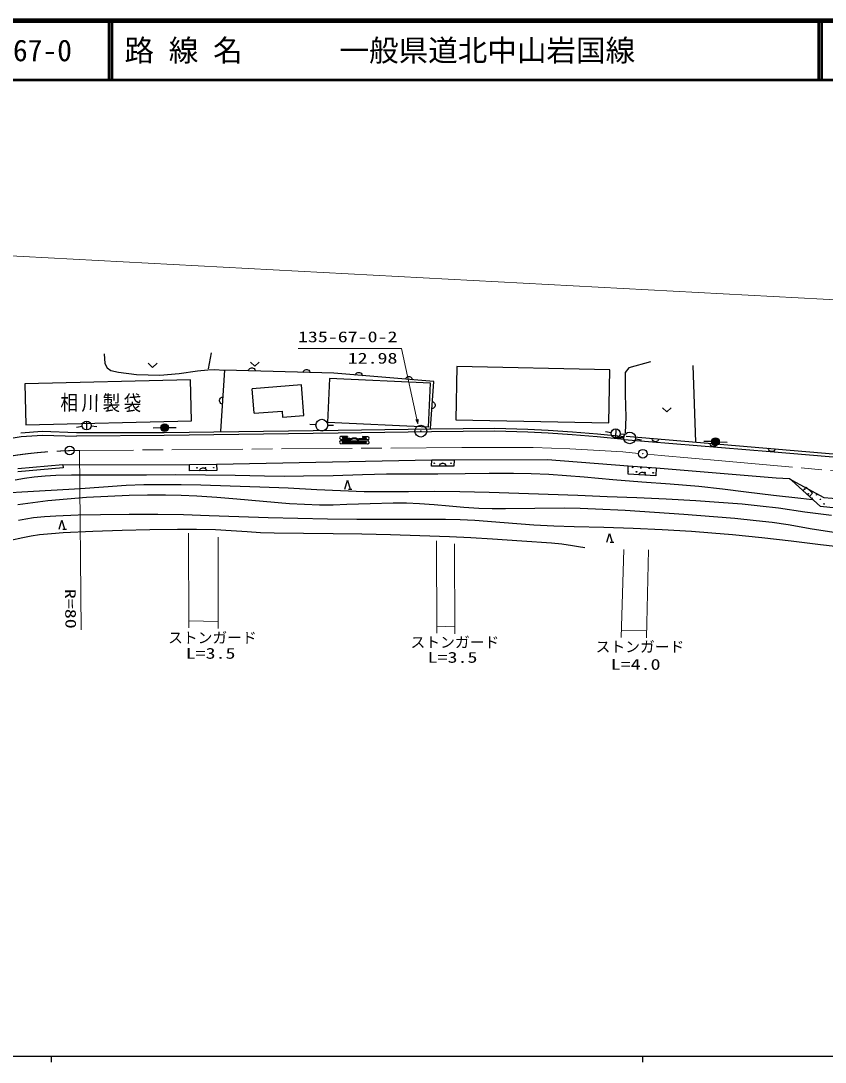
# Model space of a CAD drawing. Units: millimetres, scale not verified. Extents: x 40000 to 680000, y 20000 to 380000.
# Drawn here: x 162851 to 298873, y 204000 to 380000 of the extents above; entities that cross this region are included whole.
import ezdxf
from ezdxf.enums import TextEntityAlignment as Align

# ---------------------------------------------------------------- set-up
doc = ezdxf.new("R2010")
doc.units = ezdxf.units.MM
doc.header["$LTSCALE"] = 1000
doc.linetypes.add('CHAIN', pattern=[18.5, 12, -1.5, 3.5, -1.5])
for name, color, linetype, lineweight in [('M-BGD', 7, 'Continuous', 25), ('M-BGD-HTXT', 7, 'Continuous', 13), ('M-BMK', 2, 'CHAIN', 13), ('M-STR-STRC', 7, 'Continuous', 25), ('M-TTL', 2, 'Continuous', 140), ('M-TTL-BAND', 7, 'Continuous', 25), ('M-TTL-LINE', 7, 'Continuous', 50)]:
    doc.layers.add(name, color=color, linetype=linetype, lineweight=lineweight)
doc.layers.add('M-BMK-SRVR', color=7, linetype='Continuous')
doc.layers.add('M-TTL-TXT', color=7, linetype='Continuous')
doc.styles.add('ＭＳ ゴシック', font='')
doc.styles.get('ＭＳ ゴシック').set_extended_font_data('MS Gothic')

# ---------------------------------------------------------------- blocks, each defined once
blk = doc.blocks.new('BUHIN1')
at = {"color": 3, "linetype": 'Continuous', "lineweight": 25}
for radius in [995, 30]:
    blk.add_circle((0, 0), radius, dxfattribs=at)
blk = doc.blocks.new('BUHIN7')
at = {"color": 7, "linetype": 'Continuous', "lineweight": 25}
blk.add_circle((0, 0), 995, dxfattribs=at)
blk = doc.blocks.new('BUHIN40')
at = {"color": 7, "linetype": 'Continuous', "lineweight": 25}
blk.add_line((-751, 117), (-956, -447), dxfattribs=at)
blk.add_lwpolyline([(-545, 685), (705, -256), (-858, -175)], dxfattribs=at)
blk = doc.blocks.new('BUHIN45')
at = {"color": 3, "linetype": 'Continuous', "lineweight": 25}
for radius in [746, 22.5]:
    blk.add_circle((0, 0), radius, dxfattribs=at)
blk = doc.blocks.new('BUHIN49')
at = {"color": 7, "linetype": 'Continuous', "lineweight": 25}
blk.add_lwpolyline([(221, 558), (332, 462), (414, 352), (495, 197), (513, 48), (500, -98), (431, -271), (340, -387), (225, -483), (59, -543), (-77, -567), (-221, -558)], dxfattribs=at)
blk = doc.blocks.new('BUHIN50')
at = {"color": 7, "linetype": 'Continuous', "lineweight": 25}
blk.add_lwpolyline([(251, 545), (356, 444), (432, 329), (505, 171), (515, 21), (494, -125), (416, -294), (319, -404), (199, -494), (30, -545), (-107, -562), (-251, -545)], dxfattribs=at)
blk = doc.blocks.new('BUHIN54')
at = {"color": 7, "linetype": 'Continuous', "lineweight": 25}
blk.add_lwpolyline([(-252, -545), (-357, -443), (-433, -329), (-505, -170), (-515, -20), (-494, 126), (-416, 295), (-319, 405), (-198, 495), (-29, 545), (107, 562), (252, 545)], dxfattribs=at)
blk = doc.blocks.new('BUHIN55')
at = {"color": 7, "linetype": 'Continuous', "lineweight": 25}
blk.add_line((700, -260), (-700, 260), dxfattribs=at)
blk.add_circle((0, 0), 746, dxfattribs=at)
blk = doc.blocks.new('BUHIN56')
at = {"color": 7, "linetype": 'Continuous', "lineweight": 25}
blk.add_lwpolyline([(595, 579), (-330, 123), (73, -827)], dxfattribs=at)
blk = doc.blocks.new('BUHIN58')
at = {"color": 7, "linetype": 'Continuous', "lineweight": 25}
for radius in [647, 572, 497, 419, 344, 254, 176, 101, 19.5]:
    blk.add_circle((0, 0), radius, dxfattribs=at)

msp = doc.modelspace()

# ---------------------------------------------------------------- linework, layer by layer
at = {"layer": 'M-BGD'}
for p, q in [((195022, 323894), (194548, 321197)), ((176955, 323696), (177057, 322064)), ((269339, 322370), (265687, 321350)), ((177057, 322064), (177431, 321341)), ((177431, 321341), (178073, 320919)), ((178073, 320919), (179360, 320606)), ((179360, 320606), (182428, 320205)), ((186333, 320138), (189634, 320379)), ((189634, 320379), (192747, 320850)), ((192747, 320850), (194455, 320989)), ((194455, 320989), (195669, 321056)), ((195669, 321056), (197185, 320969)), ((197292, 320971), (196617, 310655)), ((215785, 320425), (197292, 320971)), ((232703, 319022), (215785, 320425)), ((236597, 321551), (236415, 312555)), ((262475, 321028), (236597, 321551)), ((262293, 312032), (262475, 321028)), ((265073, 320578), (265046, 316866)), ((265687, 321350), (265073, 320578)), ((276496, 321740), (276934, 308777)), ((191542, 319344), (163533, 318648)), ((163533, 318648), (163705, 311703)), ((182428, 320205), (186333, 320138)), ((191715, 312399), (191542, 319344)), ((215046, 319540), (214696, 312104)), ((232142, 318735), (215046, 319540)), ((231792, 311299), (232142, 318735)), ((232108, 311073), (232703, 319022)), ((210315, 318453), (201967, 317775)), ((202301, 313662), (201967, 317775)), ((210734, 313286), (210315, 318453)), ((265046, 316866), (265153, 313017)), ((202301, 313662), (207038, 314046)), ((207038, 314046), (207124, 312992)), ((207124, 312992), (210734, 313286)), ((163705, 311703), (191715, 312399)), ((174726, 311525), (175722, 311431)), ((212751, 311727), (211753, 311795)), ((231792, 311299), (214696, 312104)), ((214748, 311654), (215747, 311651)), ((236415, 312555), (262293, 312032)), ((265153, 313017), (265032, 310351)), ((156349, 308666), (162918, 309774)), ((162879, 310392), (166483, 310620)), ((162918, 309774), (166493, 309999)), ((166483, 310620), (172282, 310437)), ((166493, 309999), (172263, 309818)), ((173242, 311457), (172259, 311273)), ((187075, 309939), (172263, 309818)), ((172282, 310437), (187070, 310439)), ((186529, 311207), (185229, 311182)), ((187070, 310439), (216494, 310817)), ((216501, 310317), (187075, 309939)), ((187828, 311244), (189127, 311291)), ((216494, 310817), (232312, 311050)), ((232318, 310550), (216501, 310317)), ((232312, 311050), (243007, 311146)), ((243003, 310646), (232318, 310550)), ((248568, 310501), (243003, 310646)), ((243007, 311146), (248589, 311000)), ((252023, 310301), (248568, 310501)), ((248589, 311000), (252054, 310800)), ((256106, 310027), (252023, 310301)), ((252054, 310800), (256143, 310525)), ((260328, 309681), (256106, 310027)), ((256143, 310525), (260371, 310180)), ((260371, 310180), (264944, 309762)), ((262707, 310387), (261719, 310543)), ((264195, 310209), (265192, 310127)), ((265241, 309785), (314470, 305628)), ((264899, 309264), (260328, 309681)), ((264816, 309514), (263816, 309520)), ((264899, 309264), (289585, 307232)), ((266801, 309340), (267786, 309171)), ((279675, 308883), (278375, 308892)), ((280974, 308845), (282272, 308779)), ((289585, 307232), (305451, 305859)), ((169956, 304930), (162328, 304281)), ((169956, 304930), (191379, 305009)), ((169956, 304930), (169998, 304432)), ((191379, 305009), (195938, 305065)), ((191379, 303936), (191379, 305009)), ((195938, 305065), (232341, 305783)), ((195938, 305065), (195983, 303981)), ((232313, 304732), (232341, 305783)), ((236095, 304722), (232313, 304732)), ((232341, 305783), (236122, 305811)), ((236122, 305811), (236095, 304722)), ((236122, 305811), (251898, 305838)), ((251898, 305838), (265574, 304781)), ((265564, 303352), (265574, 304781)), ((265574, 304781), (270302, 304441)), ((169998, 304432), (162370, 303783)), ((195983, 303981), (191379, 303936)), ((270261, 303074), (265564, 303352)), ((270302, 304441), (270261, 303074)), ((270302, 304441), (290612, 302736)), ((290612, 302736), (292850, 302634)), ((292850, 302634), (293261, 302382)), ((293261, 302308), (293261, 302382)), ((293261, 302382), (298618, 299463)), ((298101, 297911), (293261, 302308)), ((298618, 299463), (308223, 298687)), ((318826, 295732), (298101, 297911))]:
    msp.add_line(p, q, dxfattribs=at)
for points in [[(196915, 315214), (196781, 315271), (196669, 315351), (196544, 315473), (196481, 315610), (196449, 315753), (196461, 315939), (196512, 316077), (196592, 316204), (196732, 316312), (196853, 316376), (196994, 316412)], [(232450, 315646), (232584, 315588), (232696, 315507), (232819, 315384), (232881, 315247), (232912, 315103), (232898, 314917), (232846, 314780), (232764, 314654), (232624, 314547), (232502, 314484), (232361, 314449)], [(233604, 304728), (233652, 304866), (233724, 304983), (233839, 305115), (233971, 305186), (234112, 305228), (234298, 305228), (234439, 305185), (234571, 305113), (234687, 304981), (234759, 304864), (234804, 304725)], [(161871, 302417), (163486, 302691), (165121, 302908), (166953, 303079), (168791, 303189), (171449, 303271), (174116, 303292), (179103, 303277), (184102, 303292), (189091, 303313), (194087, 303293), (199072, 303224), (204070, 303103), (207358, 303059), (210656, 303076), (215643, 303180), (220638, 303318), (224694, 303410), (228749, 303442), (233363, 303437), (237992, 303493), (242071, 303550), (246150, 303547), (249138, 303482), (252133, 303357), (255123, 303168), (258121, 302919), (262979, 302473), (267852, 302087), (272669, 301746), (277491, 301345), (281504, 300906), (285521, 300406), (290131, 299828), (294748, 299310), (295722, 299208), (296696, 299107)], [(193081, 303953), (193128, 304091), (193198, 304209), (193311, 304342), (193442, 304415), (193583, 304459), (193769, 304461), (193910, 304420), (194043, 304349), (194161, 304218), (194235, 304102), (194281, 303965)], [(267314, 303248), (267370, 303383), (267448, 303496), (267570, 303621), (267706, 303685), (267849, 303719), (268035, 303708), (268173, 303658), (268301, 303578), (268410, 303439), (268475, 303318), (268511, 303178)], [(161153, 300265), (163003, 300414), (167982, 300670), (172968, 300973), (176814, 301266), (180665, 301499), (183662, 301607), (186670, 301655), (189968, 301641), (193275, 301567), (198258, 301398), (203255, 301235), (208070, 301047), (212884, 300799), (216888, 300604), (220904, 300470), (224641, 300431), (228390, 300453), (232729, 300490), (237068, 300466), (242056, 300341), (247052, 300175), (252036, 300001), (257030, 299819), (262013, 299632), (267008, 299433), (271991, 299212), (276983, 298940), (280903, 298672), (284817, 298344), (287890, 298044), (290955, 297684), (295443, 297032), (299940, 296438)], [(296236, 299605), (296740, 300160), (295630, 301169), (295126, 300614)], [(162340, 298269), (164881, 298617), (167437, 298905), (170678, 299227), (173931, 299489), (177544, 299689), (181169, 299829), (184248, 299896), (187337, 299903), (189986, 299842), (192643, 299721), (195996, 299498), (199355, 299214), (203816, 298801), (208290, 298447), (210814, 298306), (213349, 298225), (215666, 298223), (217994, 298282), (221911, 298433), (225838, 298525), (228045, 298507), (230252, 298428), (232775, 298264), (235295, 298040), (237794, 297811), (240306, 297641), (242544, 297569), (244785, 297557), (249773, 297628), (254768, 297686), (257414, 297647), (260060, 297547), (265039, 297280), (270023, 296969), (274997, 296606), (279981, 296221), (283589, 295928), (287190, 295576), (289906, 295243), (292624, 294849), (296662, 294163), (300706, 293536)], [(162450, 295622), (163705, 295855), (164981, 296030), (166862, 296209), (168759, 296328), (172537, 296485), (176321, 296583), (181176, 296629), (186046, 296615), (190383, 296540), (194728, 296405), (199711, 296224), (204706, 296052), (209692, 295919), (214688, 295829), (219675, 295785), (224672, 295778), (229658, 295777), (234654, 295762), (237141, 295719), (239635, 295616), (244602, 295224), (249584, 294836), (253009, 294661), (256435, 294545), (261421, 294433), (266417, 294274), (271331, 294037), (276240, 293739), (279719, 293482), (283203, 293165), (288165, 292650), (293135, 292112), (298082, 291489), (303044, 290909)], [(161104, 292249), (163166, 292704), (164590, 292966), (166034, 293169), (168023, 293363), (170020, 293496), (175004, 293747), (179997, 293938), (184672, 294046), (189347, 294094), (192567, 294083), (195785, 294011), (198440, 293873), (201101, 293675), (203395, 293531), (205691, 293447), (210677, 293382), (215675, 293349), (220521, 293296), (225368, 293183), (230353, 293018), (235348, 292830), (238973, 292658), (242604, 292425), (247584, 292107), (252569, 291785), (254345, 291581), (256125, 291315), (257171, 291141), (258226, 290960)]]:
    msp.add_lwpolyline(points, dxfattribs=at)
for centre in [(192650, 304449), (194064, 304462), (195478, 304476), (232767, 305230), (234182, 305227), (235596, 305224), (266304, 304517), (267716, 304434), (266968, 303770), (268380, 303686), (269127, 304350), (269791, 303603), (295397, 300831), (296026, 300054), (297432, 299906), (298062, 299129), (298691, 298352)]:
    msp.add_circle(centre, 49.7, dxfattribs=at)
for centre, start, end in [((265556, 303853), 282.72646, 76.44742), ((296655, 299277), 266.02448, 189.47011)]:
    msp.add_arc(centre, 49.7, start, end, dxfattribs=at)
at = {"layer": 'M-BGD-HTXT'}
for p, q in [((138748, 341503), (341500, 330650)), ((227249, 324645), (209728, 324645)), ((229994, 311868), (227249, 324645)), ((172801, 307387), (173033, 277088)), ((191218, 293412), (191246, 277420)), ((196213, 292715), (196241, 277309)), ((233144, 292138), (233199, 276488)), ((236183, 291581), (236237, 276420)), ((264850, 290669), (264346, 275796)), ((269003, 290619), (268643, 275700)), ((191243, 278605), (196239, 278494)), ((233195, 277673), (236233, 277605)), ((264386, 276980), (268672, 276884))]:
    msp.add_line(p, q, dxfattribs=at)
for points in [[(229994, 311868), (230020, 312641), (229653, 312562)], [(229961, 312019), (229718, 312528), (229974, 312583)], [(229946, 312092), (229751, 312507), (229953, 312550)], [(229930, 312167), (229785, 312485), (229931, 312517)], [(229914, 312240), (229818, 312463), (229910, 312483)]]:
    msp.add_lwpolyline(points, close=True, dxfattribs=at)
for points in [[(229978, 311944), (229684, 312550), (229996, 312617), (229977, 311945)], [(229870, 312446), (229898, 312316), (229851, 312442), (229888, 312450), (229898, 312316)]]:
    msp.add_lwpolyline(points, dxfattribs=at)
at = {"layer": 'M-BMK'}
for p, q in [((237408, 307882), (172801, 307387)), ((237408, 307882), (249478, 307882)), ((249478, 307882), (255674, 307651)), ((255674, 307651), (264674, 307142)), ((264674, 307142), (267284, 306900)), ((268777, 306761), (271149, 306541)), ((271149, 306541), (281369, 305616)), ((281369, 305616), (311218, 302980))]:
    msp.add_line(p, q, dxfattribs=at)
for start, end in [(94.2811, 125.68985), (90.43906, 93.20679)]:
    msp.add_arc((173413, 227389), 80000, start, end, dxfattribs=at)
at = {"layer": 'M-STR-STRC'}
for p, q in [((217005, 308555), (221505, 308511)), ((217010, 309055), (221510, 309011)), ((217012, 309255), (218512, 309240)), ((218067, 309745), (217017, 309755)), ((217306, 308702), (221206, 308664)), ((217308, 308902), (221208, 308864)), ((218513, 309390), (217313, 309402)), ((218065, 309595), (217315, 309602)), ((218067, 309745), (218065, 309595)), ((219013, 309385), (219513, 309380)), ((219015, 309535), (219515, 309530)), ((221512, 309211), (220012, 309225)), ((221213, 309363), (220013, 309375)), ((220617, 309719), (220615, 309569)), ((221215, 309563), (220615, 309569)), ((221517, 309711), (220617, 309719))]:
    msp.add_line(p, q, dxfattribs=at)
for centre, radius, start, end in [((217007, 308805), 250, 89.43225, 269.43225), ((217014, 309505), 250, 89.43225, 269.43237), ((217308, 308802), 100, 89.43225, 269.43225), ((217314, 309502), 100, 89.43225, 269.43237), ((218531, 310115), 875, 268.77637, 303.48669), ((218576, 310112), 725, 265.03076, 307.23242), ((220010, 310100), 875, 235.37781, 270.08826), ((219965, 310099), 725, 231.6322, 273.83386), ((221207, 308763), 100, 269.43262, 89.4325), ((221214, 309463), 100, 269.43225, 89.43225), ((221507, 308760), 250, 269.43225, 89.43225), ((221514, 309460), 250, 269.43225, 89.43225)]:
    msp.add_arc(centre, radius, start, end, dxfattribs=at)
at = {"layer": 'M-TTL'}
msp.add_line((680000, 380000), (40000, 380000), dxfattribs=at)
at = {"layer": 'M-TTL-BAND'}
for p, q in [((40000, 205000), (579000, 205000)), ((168000, 205000), (168000, 204000)), ((268000, 205000), (268000, 204000))]:
    msp.add_line(p, q, dxfattribs=at)
at = {"layer": 'M-TTL-LINE'}
for p, q in [((177750, 380000), (177750, 370000)), ((178250, 380000), (178250, 370000)), ((297750, 380000), (297750, 370000)), ((298250, 380000), (298250, 370000)), ((40000, 370000), (680000, 370000))]:
    msp.add_line(p, q, dxfattribs=at)

# ---------------------------------------------------------------- block references
at = {"layer": 'M-BGD', "rotation": 109.96618}
for name, p in [('BUHIN56', (185139, 321784)), ('BUHIN56', (202415, 321966)), ('BUHIN49', (201915, 320835)), ('BUHIN49', (211161, 320562)), ('BUHIN50', (220014, 320075)), ('BUHIN50', (228473, 319373)), ('BUHIN56', (272100, 314240)), ('BUHIN55', (173979, 311596)), ('BUHIN58', (187179, 311220)), ('BUHIN7', (213748, 311658)), ('BUHIN55', (263447, 310271)), ('BUHIN7', (265816, 309509)), ('BUHIN54', (270164, 309369)), ('BUHIN54', (280010, 308538)), ('BUHIN58', (280325, 308878)), ('BUHIN54', (289856, 307707)), ('BUHIN40', (218108, 301600)), ('BUHIN40', (169805, 294830)), ('BUHIN40', (262382, 292619))]:
    msp.add_blockref(name, p, dxfattribs=at)
at = {"layer": 'M-BMK-SRVR', "rotation": 109.96618}
for name, p in [('BUHIN1', (230494, 310653)), ('BUHIN45', (171109, 307374)), ('BUHIN45', (268031, 306830))]:
    msp.add_blockref(name, p, dxfattribs=at)

# ---------------------------------------------------------------- texts
at = {"layer": 'M-BGD-HTXT', "style": 'ＭＳ ゴシック', "width": 1.35}
for s, p in [('135-67-0-2', (209711, 325126)), ('12.98', (218125, 321511)), ('L=3.5', (190731, 271636)), ('L=3.5', (231646, 270955)), ('L=4.0', (262608, 269764))]:
    msp.add_text(s, height=1833, dxfattribs=at).set_placement(p, align=Align.BOTTOM_LEFT)
msp.add_text('R=80', height=1833, rotation=271, dxfattribs=at).set_placement((169744, 283968), align=Align.BOTTOM_LEFT)
at = {"layer": 'M-BGD-HTXT', "style": 'ＭＳ ゴシック'}
for p in [(187754, 274273), (228754, 273507), (260056, 272741)]:
    msp.add_text('ストンガード', height=1833, dxfattribs=at).set_placement(p, align=Align.BOTTOM_LEFT)
at = {"layer": 'M-BGD-HTXT', "insert": (169529, 313907), "char_height": 2566, "attachment_point": 7, "rotation": 359.6, "style": 'ＭＳ ゴシック'}
msp.add_mtext('\\T1.2;\\W0.85;相川製袋', dxfattribs=at)
at = {"layer": 'M-TTL-TXT', "style": 'ＭＳ ゴシック'}
for s, p in [('67-0', (161521, 375000)), ('路 線 名', (180380, 375000)), ('一般県道北中山岩国線', (216734, 375000))]:
    msp.add_text(s, height=3666, dxfattribs=at).set_placement(p, align=Align.MIDDLE_LEFT)

doc.saveas('drawing.dxf')
